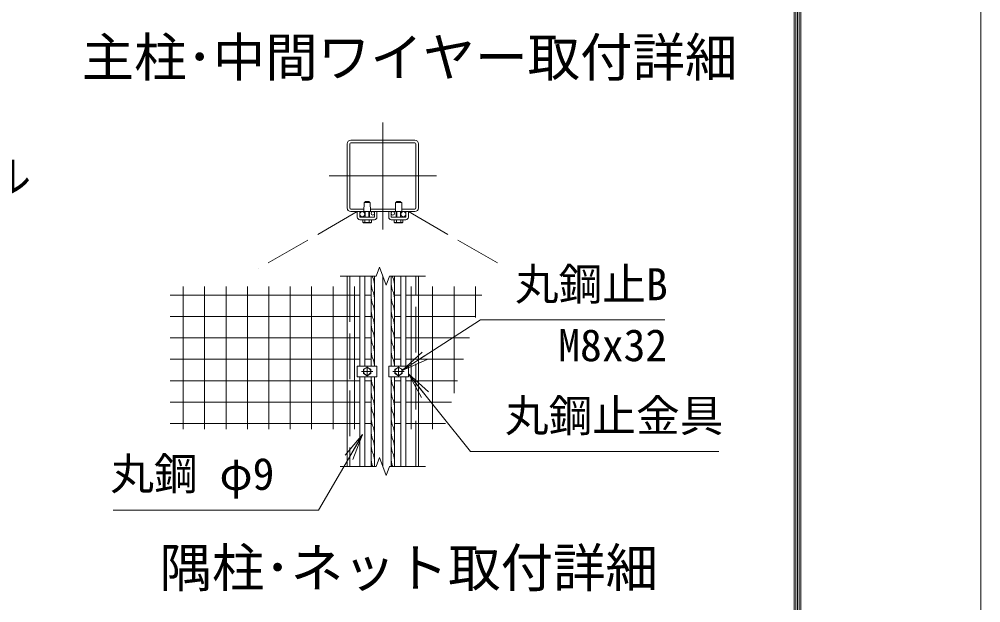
# Model space of a CAD drawing. Units: millimetres at full size; details may follow other scales. Extents: x -14700 to 14700, y -10395 to 10395.
# Drawn here: x 9648 to 14700, y 1179 to 4245 of the extents above; entities that cross this region are included whole.
import ezdxf
from ezdxf.enums import TextEntityAlignment as Align

# ---------------------------------------------------------------- set-up
doc = ezdxf.new("R2010")
doc.units = ezdxf.units.MM
doc.header["$LTSCALE"] = 40
doc.linetypes.add('DASHED', pattern=[7.5, 6, -1.5])
doc.linetypes.add('USER1', pattern=[50.8, 31.75, -6.35, 6.35, -6.35])
for name, color, linetype, lineweight in [('0-0_D-STR3', 3, 'Continuous', 13), ('0-1_D-STR1', 1, 'Continuous', 18), ('0-2_D-BMK', 2, 'USER1', 13), ('0-6_D-STR-DIM', 7, 'Continuous', 13), ('0-7_0', 7, 'Continuous', 18), ('0-9_D-STR-TXT', 7, 'Continuous', 13), ('0-A_D-TTL-TXT', 7, 'Continuous', 13), ('0-B_D-STR2', 7, 'Continuous', 13), ('0-C_D-TTL', 7, 'Continuous', 18)]:
    doc.layers.add(name, color=color, linetype=linetype, lineweight=lineweight)
doc.styles.add('ＭＳ ゴシック', font='')
doc.styles.get('ＭＳ ゴシック').set_extended_font_data('MS Gothic')

# ---------------------------------------------------------------- blocks, each defined once
blk = doc.blocks.new('_Open')
at = {"layer": '0-7_0'}
blk.add_line((-40, 6.67), (0, 0), dxfattribs=at)
blk.add_lwpolyline([(-40, -6.67), (0, 0), (-40, 0)], dxfattribs=at)

msp = doc.modelspace()

# ---------------------------------------------------------------- linework, layer by layer
at = {"layer": '0-0_D-STR3'}
for p, q in [((11463.81, 3284.03), (11467.41, 3287.63)), ((11463.81, 3284.03), (11487.81, 3284.03)), ((11463.81, 3281.33), (11463.81, 3284.03)), ((11466.06, 3281.33), (11466.06, 3286.28)), ((11467.41, 3287.63), (11484.21, 3287.63)), ((11487.81, 3284.03), (11484.21, 3287.63)), ((11485.56, 3281.33), (11485.56, 3286.28)), ((11487.81, 3281.33), (11487.81, 3284.03)), ((11628.81, 3284.03), (11632.41, 3287.63)), ((11628.81, 3284.03), (11652.81, 3284.03)), ((11628.81, 3281.33), (11628.81, 3284.03)), ((11631.06, 3281.33), (11631.06, 3286.28)), ((11632.41, 3287.63), (11649.21, 3287.63)), ((11652.81, 3284.03), (11649.21, 3287.63)), ((11650.56, 3281.33), (11650.56, 3286.28)), ((11652.81, 3281.33), (11652.81, 3284.03)), ((11424.21, 3234.23), (11436.81, 3234.23)), ((11424.21, 3204.23), (11424.21, 3234.23)), ((11436.81, 3205.73), (11436.81, 3234.23)), ((11459.01, 3234.23), (11459.31, 3281.33)), ((11492.31, 3281.33), (11459.31, 3281.33)), ((11463.81, 3204.23), (11463.81, 3234.23)), ((11466.06, 3204.23), (11466.06, 3234.23)), ((11485.56, 3204.23), (11485.56, 3234.23)), ((11487.81, 3204.23), (11487.81, 3234.23)), ((11492.31, 3281.33), (11492.61, 3234.23)), ((11514.81, 3205.73), (11514.81, 3234.23)), ((11514.81, 3234.23), (11527.41, 3234.23)), ((11527.41, 3204.23), (11527.41, 3234.23)), ((11589.21, 3234.23), (11601.81, 3234.23)), ((11589.21, 3204.23), (11589.21, 3234.23)), ((11601.81, 3205.73), (11601.81, 3234.23)), ((11624.01, 3234.23), (11624.31, 3281.33)), ((11657.31, 3281.33), (11624.31, 3281.33)), ((11628.81, 3204.23), (11628.81, 3234.23)), ((11631.06, 3204.23), (11631.06, 3234.23)), ((11650.56, 3204.23), (11650.56, 3234.23)), ((11652.81, 3204.23), (11652.81, 3234.23)), ((11657.31, 3281.33), (11657.61, 3234.23)), ((11679.81, 3205.73), (11679.81, 3234.23)), ((11679.81, 3234.23), (11692.41, 3234.23)), ((11692.41, 3204.23), (11692.41, 3234.23)), ((11436.81, 3191.63), (11514.81, 3191.63)), ((11438.31, 3204.23), (11513.31, 3204.23)), ((11453.29, 3191.63), (11453.29, 3177.82)), ((11453.29, 3191.63), (11498.32, 3191.63)), ((11464.55, 3191.63), (11464.55, 3177.82)), ((11487.07, 3191.63), (11487.07, 3177.82)), ((11498.32, 3191.63), (11498.32, 3177.82)), ((11601.81, 3191.63), (11679.81, 3191.63)), ((11603.31, 3204.23), (11678.31, 3204.23)), ((11618.29, 3191.63), (11618.29, 3177.82)), ((11618.29, 3191.63), (11663.32, 3191.63)), ((11629.55, 3191.63), (11629.55, 3177.82)), ((11652.07, 3191.63), (11652.07, 3177.82)), ((11663.32, 3191.63), (11663.32, 3177.82)), ((11456.91, 3175.73), (11453.29, 3177.82)), ((11456.91, 3175.73), (11494.71, 3175.73)), ((11494.71, 3175.73), (11498.32, 3177.82)), ((11621.91, 3175.73), (11618.29, 3177.82)), ((11621.91, 3175.73), (11659.71, 3175.73)), ((11659.71, 3175.73), (11663.32, 3177.82)), ((11436.81, 2422.82), (11436.81, 2894.32)), ((11463.81, 2422.82), (11463.81, 2894.32)), ((11496.81, 2422.82), (11496.81, 2894.32)), ((11514.81, 2422.82), (11514.81, 2894.32)), ((11601.81, 2422.82), (11601.81, 2894.32)), ((11619.81, 2422.82), (11619.81, 2894.32)), ((11652.81, 2422.82), (11652.81, 2894.32)), ((11679.81, 2422.82), (11679.81, 2894.32)), ((11424.21, 2422.82), (11527.41, 2422.82)), ((11424.21, 2422.82), (11424.21, 2365.82)), ((11456.31, 2405.58), (11475.81, 2416.83)), ((11456.31, 2383.06), (11456.31, 2405.58)), ((11475.81, 2371.8), (11456.31, 2383.06)), ((11475.81, 2416.83), (11495.31, 2405.58)), ((11495.31, 2383.06), (11475.81, 2371.8)), ((11495.31, 2405.58), (11495.31, 2383.06)), ((11527.41, 2422.82), (11527.41, 2365.82)), ((11692.41, 2422.82), (11589.21, 2422.82)), ((11589.21, 2422.82), (11589.21, 2365.82)), ((11640.81, 2416.83), (11621.31, 2405.58)), ((11621.31, 2405.58), (11621.31, 2383.06)), ((11621.31, 2383.06), (11640.81, 2371.8)), ((11660.31, 2405.58), (11640.81, 2416.83)), ((11640.81, 2371.8), (11660.31, 2383.06)), ((11660.31, 2383.06), (11660.31, 2405.58)), ((11692.41, 2422.82), (11692.41, 2365.82)), ((11424.21, 2365.82), (11527.41, 2365.82)), ((11436.81, 1894.32), (11436.81, 2365.82)), ((11463.81, 1894.32), (11463.81, 2365.82)), ((11496.81, 1894.32), (11496.81, 2365.82)), ((11514.81, 1894.32), (11514.81, 2365.82)), ((11692.41, 2365.82), (11589.21, 2365.82)), ((11601.81, 1894.32), (11601.81, 2365.82)), ((11619.81, 1894.32), (11619.81, 2365.82)), ((11652.81, 1894.32), (11652.81, 2365.82)), ((11679.81, 1894.32), (11679.81, 2365.82))]:
    msp.add_line(p, q, dxfattribs=at)
for points in [[(11502.34, 2894.32), (11502.53, 2893.39), (11510.09, 2880.14), (11514.81, 2852.81)], [(11607.34, 2894.32), (11607.53, 2893.39), (11615.09, 2880.14), (11619.81, 2852.81)], [(11496.81, 2850.92), (11502.53, 2822.46), (11510.09, 2809.21), (11514.81, 2781.89)], [(11601.81, 2850.92), (11607.53, 2822.46), (11615.09, 2809.21), (11619.81, 2781.89)], [(11496.81, 2779.99), (11502.53, 2751.53), (11510.09, 2738.28), (11514.81, 2710.96)], [(11601.81, 2779.99), (11607.53, 2751.53), (11615.09, 2738.28), (11619.81, 2710.96)], [(11496.81, 2709.06), (11502.53, 2680.6), (11510.09, 2667.36), (11514.81, 2640.03)], [(11601.81, 2709.06), (11607.53, 2680.6), (11615.09, 2667.36), (11619.81, 2640.03)], [(11496.81, 2638.13), (11502.53, 2609.67), (11510.09, 2596.43), (11514.81, 2569.1)], [(11601.81, 2638.13), (11607.53, 2609.67), (11615.09, 2596.43), (11619.81, 2569.1)], [(11496.81, 2567.2), (11502.53, 2538.75), (11510.09, 2525.5), (11514.81, 2498.17)], [(11601.81, 2567.2), (11607.53, 2538.75), (11615.09, 2525.5), (11619.81, 2498.17)], [(11496.81, 2496.28), (11502.53, 2467.82), (11510.09, 2454.57), (11514.81, 2427.24)], [(11601.81, 2496.28), (11607.53, 2467.82), (11615.09, 2454.57), (11619.81, 2427.24)], [(11496.81, 2354.42), (11502.53, 2325.96), (11510.09, 2312.71), (11514.81, 2285.38)], [(11601.81, 2354.42), (11607.53, 2325.96), (11615.09, 2312.71), (11619.81, 2285.38)], [(11496.81, 2283.49), (11502.53, 2255.03), (11510.09, 2241.78), (11514.81, 2214.46)], [(11601.81, 2283.49), (11607.53, 2255.03), (11615.09, 2241.78), (11619.81, 2214.46)], [(11496.81, 2212.56), (11502.53, 2184.1), (11510.09, 2170.85), (11514.81, 2143.53)], [(11601.81, 2212.56), (11607.53, 2184.1), (11615.09, 2170.85), (11619.81, 2143.53)], [(11496.81, 2141.63), (11502.53, 2113.17), (11510.09, 2099.92), (11514.81, 2072.6)], [(11601.81, 2141.63), (11607.53, 2113.17), (11615.09, 2099.92), (11619.81, 2072.6)], [(11496.81, 2070.7), (11502.53, 2042.24), (11510.09, 2029), (11514.81, 2001.67)], [(11601.81, 2070.7), (11607.53, 2042.24), (11615.09, 2029), (11619.81, 2001.67)], [(11496.81, 1999.77), (11502.53, 1971.31), (11510.09, 1958.07), (11514.81, 1930.74)], [(11601.81, 1999.77), (11607.53, 1971.31), (11615.09, 1958.07), (11619.81, 1930.74)], [(11496.81, 1928.85), (11502.53, 1900.39), (11505.99, 1894.32)], [(11601.81, 1928.85), (11607.53, 1900.39), (11610.99, 1894.32)]]:
    msp.add_lwpolyline(points, dxfattribs=at)
for centre, radius in [((11450.31, 3220.73), 13.5), ((11505.81, 3225.23), 9), ((11610.81, 3225.23), 9), ((11666.31, 3220.73), 13.5), ((11475.81, 2394.32), 18.75), ((11640.81, 2394.32), 18.75)]:
    msp.add_circle(centre, radius, dxfattribs=at)
for centre, radius, start, end in [((11436.81, 3204.23), 12.6, 180, 270), ((11438.31, 3205.73), 1.5, 180, 270), ((11438.31, 3205.73), 1.5, 180, 270), ((11513.31, 3205.73), 1.5, 270, 0), ((11514.81, 3204.23), 12.6, 270, 0), ((11601.81, 3204.23), 12.6, 180, 270), ((11603.31, 3205.73), 1.5, 180, 270), ((11603.31, 3205.73), 1.5, 180, 270), ((11678.31, 3205.73), 1.5, 270, 0), ((11679.81, 3204.23), 12.6, 270, 0), ((11458.92, 3186.04), 9.97, 235.61585, 304.38415), ((11475.81, 3213.33), 37.26, 252.4121, 287.5879), ((11492.69, 3186.04), 9.97, 235.61585, 304.38415), ((11623.92, 3186.04), 9.97, 235.61585, 304.38415), ((11640.81, 3213.33), 37.26, 252.4121, 287.5879), ((11657.69, 3186.04), 9.97, 235.61585, 304.38415)]:
    msp.add_arc(centre, radius, start, end, dxfattribs=at)
at = {"layer": '0-1_D-STR1'}
for p, q in [((11370.81, 3590.03), (11370.81, 3253.43)), ((11384.31, 3590.03), (11384.31, 3253.43)), ((11726.61, 3609.23), (11390.01, 3609.23)), ((11726.61, 3595.73), (11390.01, 3595.73)), ((11732.31, 3253.43), (11732.31, 3590.03)), ((11745.81, 3253.43), (11745.81, 3590.03)), ((11390.01, 3247.73), (11459.09, 3247.73)), ((11390.01, 3234.23), (11726.61, 3234.23)), ((11492.52, 3247.73), (11624.09, 3247.73)), ((11657.52, 3247.73), (11726.61, 3247.73)), ((11370.81, 2894.32), (11370.81, 1894.32)), ((11745.81, 1894.32), (11745.81, 2894.32))]:
    msp.add_line(p, q, dxfattribs=at)
at = {"layer": '0-1_D-STR1', "linetype": 'DASHED'}
for p, q in [((11384.31, 2894.32), (11384.31, 1894.32)), ((11732.31, 1894.32), (11732.31, 2894.32))]:
    msp.add_line(p, q, dxfattribs=at)
at = {"layer": '0-1_D-STR1'}
for centre, radius, start, end in [((11390.01, 3590.03), 19.2, 90, 180), ((11390.01, 3590.03), 5.7, 90, 180), ((11726.61, 3590.03), 19.2, 0, 90), ((11726.61, 3590.03), 5.7, 0, 90), ((11390.01, 3253.43), 19.2, 180, 270), ((11390.01, 3253.43), 5.7, 180, 270), ((11726.61, 3253.43), 19.2, 270, 0), ((11726.61, 3253.43), 5.7, 270, 0)]:
    msp.add_arc(centre, radius, start, end, dxfattribs=at)
at = {"layer": '0-2_D-BMK'}
for p, q in [((11558.31, 3140.48), (11558.31, 3702.98)), ((11277.06, 3421.73), (11839.56, 3421.73)), ((11558.31, 1894.32), (11558.31, 2894.32)), ((11445.81, 2394.32), (11505.81, 2394.32)), ((11475.81, 2364.32), (11475.81, 2424.32)), ((11670.81, 2394.32), (11610.81, 2394.32)), ((11640.81, 2364.32), (11640.81, 2424.32))]:
    msp.add_line(p, q, dxfattribs=at)
at = {"layer": '0-6_D-STR-DIM'}
for p, q in [((11540.99, 2941.89), (11523.68, 2894.32)), ((11575.62, 2846.75), (11540.99, 2941.89)), ((11333.31, 2894.32), (11523.68, 2894.32)), ((11592.94, 2894.32), (11575.62, 2846.75)), ((11592.94, 2894.32), (11783.31, 2894.32)), ((11540.99, 1941.89), (11523.68, 1894.32)), ((11575.62, 1846.75), (11540.99, 1941.89)), ((11333.31, 1894.32), (11523.68, 1894.32)), ((11592.94, 1894.32), (11575.62, 1846.75)), ((11592.94, 1894.32), (11783.31, 1894.32))]:
    msp.add_line(p, q, dxfattribs=at)
at = {"layer": '0-9_D-STR-TXT'}
for points in [[(13040.44, 2665.06), (12071.6, 2665.06), (11661.99, 2401.17)], [(13323.55, 1973.72), (12018.92, 1973.72), (11693.66, 2379.4)], [(10141.47, 1665.13), (11219.58, 1665.13), (11450.69, 2061.76)]]:
    msp.add_lwpolyline(points, dxfattribs=at)
at = {"layer": '0-B_D-STR2', "linetype": 'DASHED'}
for p, q in [((11424.21, 3234.23), (10904.59, 2934.23)), ((11692.41, 3234.23), (12212.02, 2934.23))]:
    msp.add_line(p, q, dxfattribs=at)
at = {"layer": '0-B_D-STR2'}
for p, q in [((10509.33, 2091.51), (10509.33, 2840.51)), ((10621.83, 2091.51), (10621.83, 2840.51)), ((10734.33, 2091.51), (10734.33, 2840.51)), ((10846.83, 2091.51), (10846.83, 2840.51)), ((10959.33, 2091.51), (10959.33, 2840.51)), ((11071.83, 2091.51), (11071.83, 2840.51)), ((11184.33, 2091.51), (11184.33, 2840.51)), ((11296.83, 2091.51), (11296.83, 2840.51)), ((11409.33, 2091.51), (11409.33, 2840.51)), ((11707.29, 2091.51), (11707.29, 2840.51)), ((11819.79, 2091.51), (11819.79, 2840.51)), ((11932.29, 2280.04), (11932.29, 2840.51)), ((12044.79, 2677.8), (12044.79, 2840.51)), ((10441.57, 2795.77), (11436.81, 2795.77)), ((11463.81, 2795.77), (11496.81, 2795.77)), ((11652.81, 2795.77), (11619.81, 2795.77)), ((12078.15, 2795.77), (11679.81, 2795.77)), ((10441.57, 2683.27), (11436.81, 2683.27)), ((11463.81, 2683.27), (11496.81, 2683.27)), ((11652.81, 2683.27), (11619.81, 2683.27)), ((12046.33, 2683.27), (11679.81, 2683.27)), ((10441.57, 2570.77), (11436.81, 2570.77)), ((11463.81, 2570.77), (11496.81, 2570.77)), ((11652.81, 2570.77), (11619.81, 2570.77)), ((12014.51, 2570.77), (11679.81, 2570.77)), ((10441.57, 2458.27), (11436.81, 2458.27)), ((11463.81, 2458.27), (11496.81, 2458.27)), ((11652.81, 2458.27), (11619.81, 2458.27)), ((11982.7, 2458.27), (11679.81, 2458.27)), ((10441.57, 2345.77), (11436.81, 2345.77)), ((11463.81, 2345.77), (11496.81, 2345.77)), ((11652.81, 2345.77), (11619.81, 2345.77)), ((11950.88, 2345.77), (11679.81, 2345.77)), ((10441.57, 2233.27), (11436.81, 2233.27)), ((11463.81, 2233.27), (11496.81, 2233.27)), ((11652.81, 2233.27), (11619.81, 2233.27)), ((11919.06, 2233.27), (11679.81, 2233.27)), ((10441.57, 2120.77), (11436.81, 2120.77)), ((11463.81, 2120.77), (11496.81, 2120.77)), ((11652.81, 2120.77), (11619.81, 2120.77)), ((11887.24, 2120.77), (11679.81, 2120.77))]:
    msp.add_line(p, q, dxfattribs=at)
at = {"layer": '0-C_D-TTL', "color": 2}
msp.add_lwpolyline([(-14700, 10395), (14700, 10395), (14700, -10395), (-14700, -10395)], close=True, dxfattribs=at)
at = {"layer": '0-C_D-TTL'}
for points in [[(-13755, 9625), (13755, 9625), (13755, -9625), (-13755, -9625)], [(-13746.25, 9616.25), (13746.25, 9616.25), (13746.25, -9616.25), (-13746.25, -9616.25)], [(-13737.5, 9607.5), (13737.5, 9607.5), (13737.5, -9607.5), (-13737.5, -9607.5)], [(-13728.75, 9598.75), (13728.75, 9598.75), (13728.75, -9598.75), (-13728.75, -9598.75)], [(-13720, 9590), (13720, 9590), (13720, -9590), (-13720, -9590)]]:
    msp.add_lwpolyline(points, close=True, dxfattribs=at)

# ---------------------------------------------------------------- block references
at = {"layer": '0-9_D-STR-TXT', "xscale": 3.5, "yscale": 3.5}
for p, rotation in [((11660.31, 2400.09), 212.7918), ((11692.41, 2380.96), 128.72125), ((11451.69, 2063.49), 59.77232)]:
    msp.add_blockref('_Open', p, dxfattribs=dict(at, rotation=rotation))

# ---------------------------------------------------------------- texts
at = {"layer": '0-9_D-STR-TXT', "style": 'ＭＳ ゴシック'}
for s, p in [('ターンバックル', (8103.14, 3284.73)), ('丸鋼止B', (12252.5, 2717.99)), ('M8x32', (12479.91, 2397.64)), ('丸鋼止金具', (12199.81, 2027.09)), ('丸鋼 φ9', (10126.37, 1721.61))]:
    msp.add_text(s, height=168.3, dxfattribs=at).set_placement(p, align=Align.BOTTOM_LEFT)
at = {"layer": '0-A_D-TTL-TXT', "style": 'ＭＳ ゴシック'}
for s, p in [('主柱･中間ワイヤー取付詳細', (9975.74, 3883.32)), ('隅柱･ネット取付詳細', (10385.08, 1201.04))]:
    msp.add_text(s, height=202.1, dxfattribs=at).set_placement(p, align=Align.BOTTOM_LEFT)

doc.saveas('drawing.dxf')
